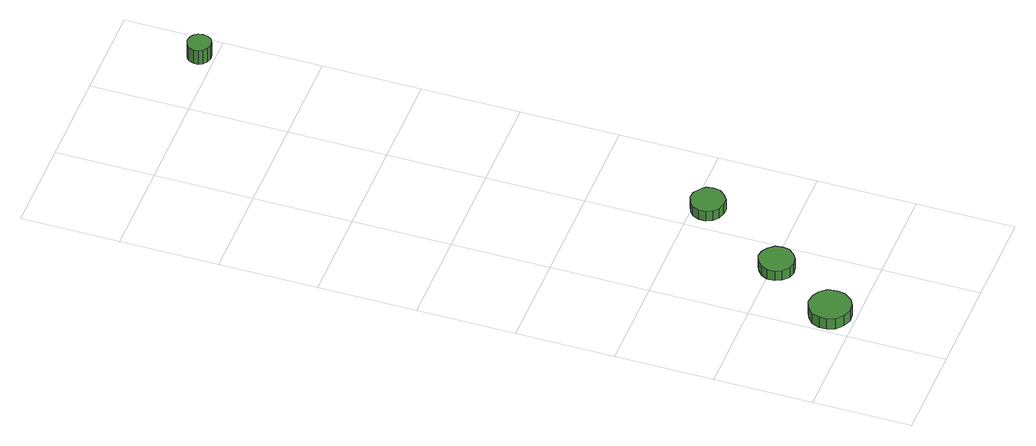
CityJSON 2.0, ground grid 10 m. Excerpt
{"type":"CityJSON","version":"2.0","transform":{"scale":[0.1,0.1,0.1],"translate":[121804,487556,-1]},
"CityObjects":{
"tree1":{"type":"SolitaryVegetationObject","attributes":{"function":"something"},"geometry":[{"type":"MultiSurface","lod":"1","boundaries":[[[0,1,2,3,4,5,6,7,8,9,10,11,12,13,14]],[[15,16,17,18,19,20,21,22,23,24,25,26,27,28,29]],[[0,29,28,1]],[[1,28,27,2]],[[2,27,26,3]],[[3,26,25,4]],[[4,25,24,5]],[[5,24,23,6]],[[6,23,22,7]],[[7,22,21,8]],[[8,21,20,9]],[[9,20,19,10]],[[10,19,18,11]],[[11,18,17,12]],[[12,17,16,13]],[[13,16,15,14]],[[14,15,29,0]]]}]},
"tree2":{"type":"SolitaryVegetationObject","attributes":{"function":"something"},"geometry":[{"type":"MultiSurface","lod":"1","boundaries":[[[30,31,32,33,34,35,36,37,38,39,40,41,42,43,44]],[[45,46,47,48,49,50,51,52,53,54,55,56,57,58,59]],[[30,59,58,31]],[[31,58,57,32]],[[32,57,56,33]],[[33,56,55,34]],[[34,55,54,35]],[[35,54,53,36]],[[36,53,52,37]],[[37,52,51,38]],[[38,51,50,39]],[[39,50,49,40]],[[40,49,48,41]],[[41,48,47,42]],[[42,47,46,43]],[[43,46,45,44]],[[44,45,59,30]]]}]},
"tree3":{"type":"SolitaryVegetationObject","attributes":{"function":"something"},"geometry":[{"type":"MultiSurface","lod":"1","boundaries":[[[60,61,62,63,64,65,66,67,68,69,70,71,72,73,74]],[[75,76,77,78,79,80,81,82,83,84,85,86,87,88,89]],[[60,89,88,61]],[[61,88,87,62]],[[62,87,86,63]],[[63,86,85,64]],[[64,85,84,65]],[[65,84,83,66]],[[66,83,82,67]],[[67,82,81,68]],[[68,81,80,69]],[[69,80,79,70]],[[70,79,78,71]],[[71,78,77,72]],[[72,77,76,73]],[[73,76,75,74]],[[74,75,89,60]]]}]},
"tree4":{"type":"SolitaryVegetationObject","attributes":{"function":"something"}},
"tree5":{"type":"SolitaryVegetationObject","attributes":{"function":"something"},"geometry":[{"type":"MultiSurface","lod":"1","boundaries":[[[90,91,92,93,94,95,96,97,98,99,100,101,102,103,104]],[[105,106,107,108,109,110,111,112,113,114,115,116,117,118,119]],[[90,119,118,91]],[[91,118,117,92]],[[92,117,116,93]],[[93,116,115,94]],[[94,115,114,95]],[[95,114,113,96]],[[96,113,112,97]],[[97,112,111,98]],[[98,111,110,99]],[[99,110,109,100]],[[100,109,108,101]],[[101,108,107,102]],[[102,107,106,103]],[[103,106,105,104]],[[104,105,119,90]]]}]}
},
"vertices":[
[45,26,19],[44,35,19],[38,42,19],[31,46,19],[22,47,19],[14,44,19],[7,38,19],[4,30,19],[4,22,19],[7,14,19],[14,8,19],[22,5,19],[31,6,19],[38,10,19],[44,18,19],[44,18,6],[38,10,6],[31,6,6],[22,5,6],[14,8,6],[7,14,6],[4,22,6],[4,30,6],[7,38,6],[14,44,6],[22,47,6],[31,46,6],[38,42,6],[44,35,6],[45,26,6],
[88,96,18],[87,103,18],[82,109,18],[76,113,18],[69,114,18],[62,111,18],[56,106,18],[53,100,18],[53,92,18],[56,85,18],[62,80,18],[69,78,18],[76,79,18],[82,83,18],[87,89,18],[87,89,6],[82,83,6],[76,79,6],[69,78,6],[62,80,6],[56,85,6],[53,92,6],[53,100,6],[56,106,6],[62,111,6],[69,114,6],[76,113,6],[82,109,6],[87,103,6],[88,96,6],
[146,186,18],[145,193,18],[140,198,18],[134,202,18],[127,203,18],[120,200,18],[115,196,18],[112,189,18],[112,182,18],[115,176,18],[120,171,18],[127,169,18],[134,169,18],[140,173,18],[145,179,18],[145,179,6],[140,173,6],[134,169,6],[127,169,6],[120,171,6],[115,176,6],[112,182,6],[112,189,6],[115,196,6],[120,200,6],[127,203,6],[134,202,6],[140,198,6],[145,193,6],[146,186,6],
[186,715,25],[185,720,25],[182,724,25],[178,726,25],[173,727,25],[168,725,25],[164,722,25],[162,717,25],[162,712,25],[164,708,25],[168,705,25],[173,703,25],[178,704,25],[182,706,25],[185,710,25],[185,710,8],[182,706,8],[178,704,8],[173,703,8],[168,705,8],[164,708,8],[162,712,8],[162,717,8],[164,722,8],[168,725,8],[173,727,8],[178,726,8],[182,724,8],[185,720,8],[186,715,8]
]}
